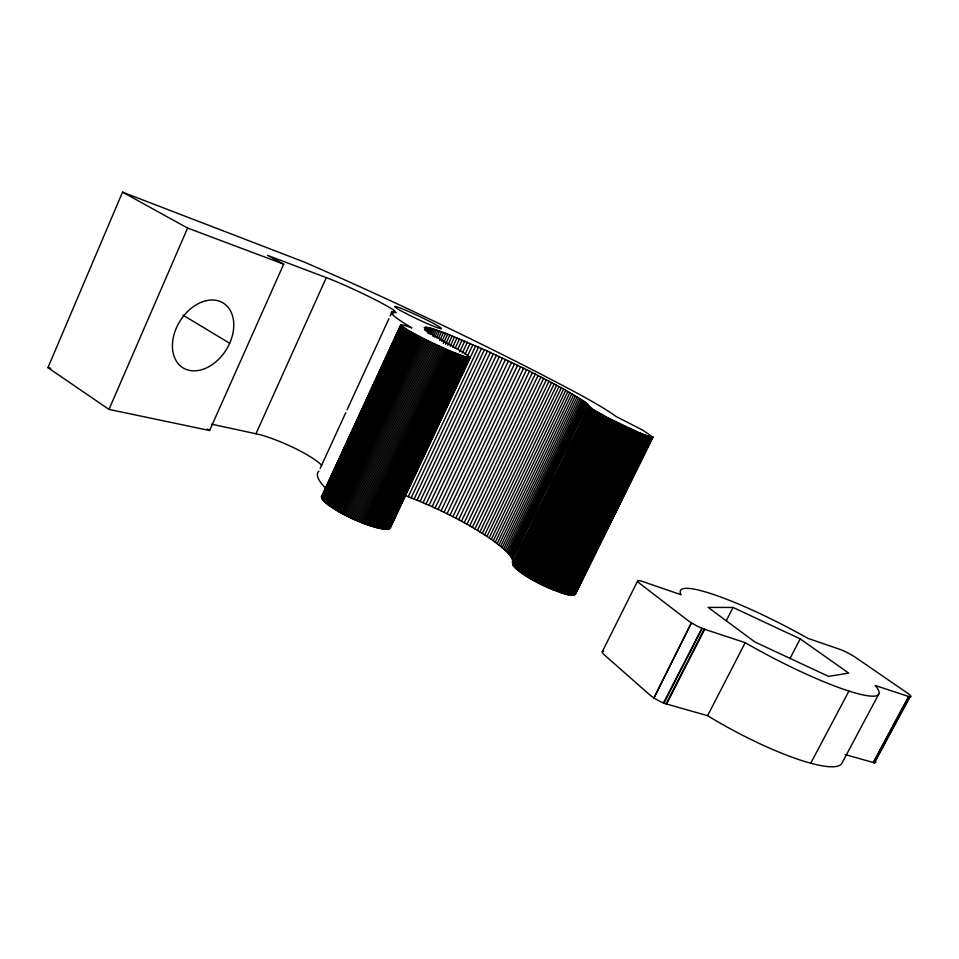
<?xml version="1.0" encoding="UTF-8"?>
<svg xmlns="http://www.w3.org/2000/svg" width="959" height="959" viewBox="0 0 959 959"><rect width="100%" height="100%" fill="white"/><g stroke="black" fill="none" stroke-linecap="round" stroke-linejoin="round"><path stroke-width="1.44" d="M575.7 593.261C570.018 598.488 559.469 591.14 552.816 589.689C540.408 584.475 528.169 578.385 517.584 569.97C514.396 567.572 511.507 564.144 512.633 559.816C508.558 551.533 500.394 546.282 493.31 540.768C466.182 521.888 436.177 507.419 405.381 495.587M390.565 526.803L389.845 528.457L387.796 529.14L379.081 528.313L365.906 524.369L352.145 518.675L338.995 511.914L327.786 504.566L322.008 498.68L321.493 496.798L322.62 495.335M392.051 311.867L396.163 312.718L394.029 310.356A44.51 2.985 25.1 0 0 326.312 277.607L267.489 255.358L283.696 264.157L209.601 430.519L109.002 409.409L47.95 367.657L122.536 192.148L304.231 262.047A324.514 24.958 25.2 0 1 541.188 374.298L556.951 382.521A127.163 8.787 25.5 0 1 615.942 416.41L642.902 430.267L652.971 437.22L648.2 436.237L637.351 431.91L607.694 417.74L592.35 409.085L583.959 401.27L563.652 388.994L529.512 371.109L487.388 351.018L443.526 332.461L429.272 327.75L424.166 327.451L425.628 329.8L431.778 334.319L464.36 353.116L470.318 357.635L465.331 356.952L448.704 350.431L426.671 340.217L408.186 330.447L400.598 324.909L403.835 325.113L411.95 327.93L410.08 326.815A127.163 8.787 25.5 0 1 392.051 311.867L390.169 315.955M109.002 409.409L187.604 228.062L122.536 192.148M211.519 424.178L255.969 433.768L326.312 277.607M320.162 468.424L345.791 412.61M347.038 409.889L388.922 318.676M393.13 313.605L394.377 310.884M321.493 496.798L400.85 324.669M321.481 497.134L401.042 324.633M321.529 497.481L401.294 324.622M321.637 497.865L401.018 325.604M324.25 492.482L326.743 487.064M334.847 469.466L339.21 459.996M346.079 445.108L349.819 436.98M352.936 430.219L354.183 427.51M376.012 380.136L378.505 374.729M386.621 357.132L389.114 351.713M397.841 332.761L399.711 328.709M321.792 498.26L401.258 325.844M322.008 498.68L401.545 326.108M322.272 499.124L401.893 326.384M322.596 499.591L402.3 326.695M322.967 500.071L402.756 327.031M323.387 500.574L403.259 327.379M323.866 501.101L403.811 327.75M324.394 501.629L404.422 328.158M324.981 502.192L405.082 328.577M325.604 502.768L405.789 329.009M326.288 503.355L406.544 329.476M327.007 503.954L407.347 329.956M327.786 504.566L408.186 330.447M328.601 505.189L409.085 330.963M329.464 505.837L410.02 331.502M330.376 506.484L410.991 332.054M331.323 507.143L412.01 332.617M332.305 507.802L413.065 333.193M333.336 508.474L414.156 333.78M334.403 509.157L415.283 334.391M335.506 509.84L416.434 335.003M336.633 510.536L417.633 335.626M337.796 511.219L418.843 336.261M338.995 511.914L420.09 336.909M424.489 329.836L425.748 327.127M340.217 512.609L421.373 337.556M425.197 329.908L426.443 327.187M426.012 330.028L427.27 327.319M341.464 513.305L422.667 338.215M426.335 331.562L428.217 327.51M342.747 513.988L423.986 338.875M427.378 331.826L429.272 327.75M427.93 333.48L430.435 328.062M344.041 514.683L425.317 339.546M429.212 333.828L431.718 328.422M345.348 515.367L426.671 340.217M430.603 334.235L433.108 328.841M346.678 516.038L428.038 340.889M432.077 334.739L434.595 329.309M348.033 516.709L429.416 341.56M433.048 336.609L436.189 329.836M349.388 517.38L430.807 342.231M350.766 518.028L432.197 342.902M434.739 337.172L437.879 330.423M352.145 518.675L433.6 343.562M436.537 337.796L439.678 331.047M353.535 519.31L435.002 344.233M438.395 338.515L441.56 331.73M354.926 519.934L436.417 344.892M439.737 340.589L443.526 332.461M356.316 520.545L437.819 345.54M357.707 521.133L439.21 346.187M441.811 341.356L445.587 333.241M359.086 521.72L440.613 346.822M443.322 343.514L447.733 334.068M360.476 522.283L441.991 347.458M361.843 522.835L443.37 348.069M445.551 344.365L449.951 334.943M363.209 523.362L444.724 348.68M447.817 345.348L452.252 335.854M364.564 523.878L446.067 349.28M365.906 524.369L447.397 349.855M450.191 346.283L454.614 336.813M367.225 524.837L448.704 350.431M368.532 525.292L449.987 350.982M452.636 347.266L457.059 337.808M369.814 525.724L451.245 351.521M371.073 526.131L452.48 352.037M455.141 348.285L459.565 338.851M372.308 526.515L453.691 352.54M373.519 526.875L454.866 353.02M457.719 349.352L462.13 339.918M374.693 527.21L456.004 353.487M375.844 527.522L457.119 353.931M376.959 527.81L458.186 354.362M459.673 351.881L464.755 341.032M378.038 528.073L459.229 354.758M379.081 528.313L460.224 355.142M380.088 528.517L461.183 355.501M462.346 353.02L467.429 342.171M381.059 528.697L462.106 355.837M381.982 528.853L462.981 356.149M382.869 528.984L463.808 356.436M465.079 354.183L470.162 343.358M383.72 529.092L464.588 356.7M384.511 529.164L465.331 356.952M385.266 529.212L466.014 357.168M385.974 529.236L466.661 357.347M467.225 356.724L472.943 344.569M386.633 529.236L467.249 357.515M387.244 529.2L467.788 357.659M387.796 529.14L468.28 357.767M388.311 529.056L468.723 357.863M388.767 528.948L469.107 357.923M397.374 511.195L399.915 505.777M404.998 494.952L407.539 489.534M412.622 478.709L415.163 473.302M420.258 462.478L422.799 457.059M427.882 446.235L429.788 442.171M455.849 386.693L458.39 381.274M463.473 370.45L467.932 360.98M389.174 528.805L469.442 357.959M389.534 528.649L470.03 357.132M389.845 528.457L470.186 357.323M390.097 528.241L475.76 345.803M408.27 496.678L478.613 347.062M411.183 497.817L481.514 348.357M414.132 498.98L484.439 349.675M417.093 500.178L487.388 351.018M420.066 501.413L490.373 352.373M423.063 502.684L493.37 353.751M426.06 503.978L496.378 355.142M429.069 505.297L499.411 356.556M432.089 506.652L502.444 357.983M435.098 508.018L505.489 359.421M438.095 509.421L508.522 360.86M441.092 510.835L511.567 362.322M444.077 512.274L514.599 363.773M447.038 513.736L517.62 365.247M449.987 515.211L520.617 366.71M452.9 516.697L523.602 368.172M455.789 518.196L526.575 369.647M458.654 519.694L529.512 371.109M461.483 521.216L532.425 372.56M464.264 522.739L535.29 374.01M466.997 524.261L538.131 375.46M469.694 525.796L540.936 376.887M472.343 527.318L543.681 378.314M474.933 528.853L546.39 379.716M477.462 530.375L549.039 381.107M479.944 531.897L551.629 382.473M482.353 533.408L554.17 383.828M484.691 534.906L556.64 385.158M486.956 536.393L559.049 386.453M489.15 537.867L561.387 387.736M491.272 539.33L563.652 388.994M493.31 540.768L565.846 390.217M495.264 542.195L567.944 391.404M497.134 543.597L569.97 392.567M498.908 544.976L571.912 393.693M500.598 546.33L573.758 394.784M502.18 547.649L575.52 395.839M503.667 548.944L577.174 396.846M505.057 550.202L578.745 397.817M506.352 551.437L580.207 398.752M507.527 552.624L581.562 399.639M508.594 553.787L582.82 400.478M509.565 554.901L583.959 401.27M510.404 555.968L584.99 402.013M511.135 556.999L585.913 402.696M511.758 557.982L586.704 403.343M512.25 558.929L587.399 403.931M512.633 559.816L587.963 404.47M512.717 563.544L588.97 406.208M512.705 563.832L589.042 406.46M512.741 564.132L589.15 406.616M512.825 564.467L589.317 406.808M512.957 564.815L589.521 407.012M513.149 565.187L589.785 407.239M513.377 565.582L590.085 407.491M513.652 565.99L590.444 407.767M513.988 566.433L590.852 408.066M514.36 566.877L591.307 408.378M514.779 567.356L591.799 408.726M515.259 567.848L592.35 409.085M515.774 568.351L592.938 409.457M516.326 568.879L593.573 409.865M516.937 569.418L594.256 410.284M517.584 569.97L594.976 410.716M518.28 570.545L595.743 411.171M519.011 571.132L596.546 411.651M519.778 571.72L597.385 412.142M520.593 572.331L598.272 412.646M521.444 572.943L599.195 413.161M522.343 573.566L600.142 413.689M523.266 574.201L601.137 414.24M524.225 574.849L602.156 414.803M525.208 575.496L603.211 415.367M526.227 576.143L604.29 415.942M527.282 576.803L605.393 416.542M528.361 577.462L606.532 417.141M529.464 578.133L607.694 417.74M530.603 578.792L608.869 418.352M531.754 579.464L610.068 418.975M532.916 580.123L611.291 419.598M534.115 580.782L612.525 420.222M535.314 581.442L613.772 420.845M536.537 582.089L615.031 421.481M537.771 582.736L616.301 422.116M539.018 583.384L617.572 422.739M540.277 584.007L618.855 423.375M541.535 584.63L620.149 423.998M542.794 585.254L621.432 424.621M544.065 585.853L622.727 425.233M545.335 586.44L624.009 425.844M546.594 587.028L625.28 426.455M547.853 587.591L626.563 427.043M549.111 588.143L627.821 427.642M550.358 588.67L629.068 428.217M551.593 589.198L630.315 428.781M552.816 589.689L631.537 429.344M554.026 590.181L632.736 429.884M555.225 590.636L633.923 430.411M556.4 591.08L635.086 430.927M557.551 591.511L636.237 431.43M558.689 591.907L637.351 431.91M559.792 592.29L638.442 432.377M560.883 592.65L639.497 432.833M561.938 592.986L640.528 433.264M562.969 593.309L641.535 433.684M563.964 593.597L642.494 434.067M564.923 593.861L643.429 434.451M565.858 594.101L644.316 434.799M566.757 594.316L645.179 435.134M567.608 594.508L645.994 435.446M568.435 594.676L646.774 435.734M569.214 594.808L647.505 435.997M569.958 594.928L648.2 436.237M570.653 595.012L648.847 436.465M571.312 595.071L649.447 436.657M571.936 595.107L650.01 436.824M572.499 595.119L650.526 436.98M573.026 595.107L650.981 437.1M573.506 595.059L651.401 437.196M573.938 595L651.772 437.28M574.333 594.904L652.096 437.328M583.456 576.611L596.63 549.927M597.948 547.253L603.211 536.584M608.486 525.904L611.77 519.239M621.648 499.219L630.207 481.874M631.525 479.212L636.8 468.531M642.062 457.863L645.359 451.186M574.669 594.784L652.372 437.352M574.956 594.64L652.767 437.34M575.4 594.28L652.971 437.004M602.312 651.652L637.699 580.842M878.828 693.944L841.99 763.088A110.968 22.429 28.2 0 1 707.598 715.678L666.061 703.894A14.241 3.177 27.8 0 1 663.964 703.115L663.424 702.899A14.241 3.177 27.8 0 1 653.942 697.936L691.427 622.835A14.361 2.409 27.2 0 1 687.507 620.173L639.905 583.587A13.582 2.182 26.8 0 1 639.401 580.651L639.701 580.698A13.582 2.182 26.8 0 1 642.698 581.538L681.082 594.736A111.807 16.926 27.6 0 1 807.91 638.358L840.312 649.507A12.479 1.702 27.8 0 1 841.475 649.95L841.894 650.106A12.479 1.702 27.8 0 1 852.287 655.345L852.731 655.608A12.479 1.702 27.8 0 1 855.512 657.394L907.31 693.009A13.198 1.846 28.2 0 1 909.971 696.809L874.368 762.705A13.102 2.445 29 0 1 873.529 762.573L845.143 754.589M653.942 697.936L691.427 622.835M663.424 702.899L702.084 628.289A14.361 2.409 27.2 0 0 704.182 629.116L745.203 642.674A111.807 16.926 27.6 0 0 847.276 690.516A111.807 16.926 27.6 0 0 875.255 685.517L908.916 696.582A13.198 1.846 28.2 0 0 909.743 696.773L909.971 696.809M663.964 703.115L702.084 628.289M666.061 703.894L704.182 629.116M666.565 704.062L704.673 629.296M726.275 620.701L733.06 607.455L800.214 638.886L848.679 673.098L828.612 676.395L754.925 642.003L708.15 607.395L733.06 607.455M707.598 715.678L745.203 642.674M789.928 658.629L800.214 638.886M810.715 763.28L848.943 691.067M873.205 762.501L908.605 696.498M873.529 762.573L908.916 696.582M874.368 762.705L909.743 696.773M47.95 367.657L50.863 368.34M187.604 228.062L283.696 264.157M182.965 315.127L229.669 343.262M207.252 428.973L209.601 430.519M326.324 488.91A124.994 23.711 25.2 0 1 318.915 471.157M255.969 433.768A43.754 8.056 24 0 1 321.78 465.427M701.544 628.061A14.361 2.409 27.2 0 1 691.942 623.146M653.439 697.613A14.241 3.177 27.8 0 1 649.651 694.772L604.278 654.817A13.474 2.901 27.2 0 1 603.595 651.173M875.267 761.002A13.102 2.445 29 0 1 874.608 762.717M206.353 300.67L205.142 300.97A38.144 27.212 -58 0 0 176.444 327.774A38.144 27.212 -58 0 0 177.823 363.221L178.53 364.072A38.144 27.212 -58 0 0 229.752 343.082A38.144 27.212 -58 0 0 206.353 300.67M405.777 313.365A25.821 1.654 25.3 0 0 441.416 328.625A25.821 1.654 25.3 0 0 407.036 310.788A25.821 1.654 25.3 0 0 405.777 313.365"/></g></svg>
